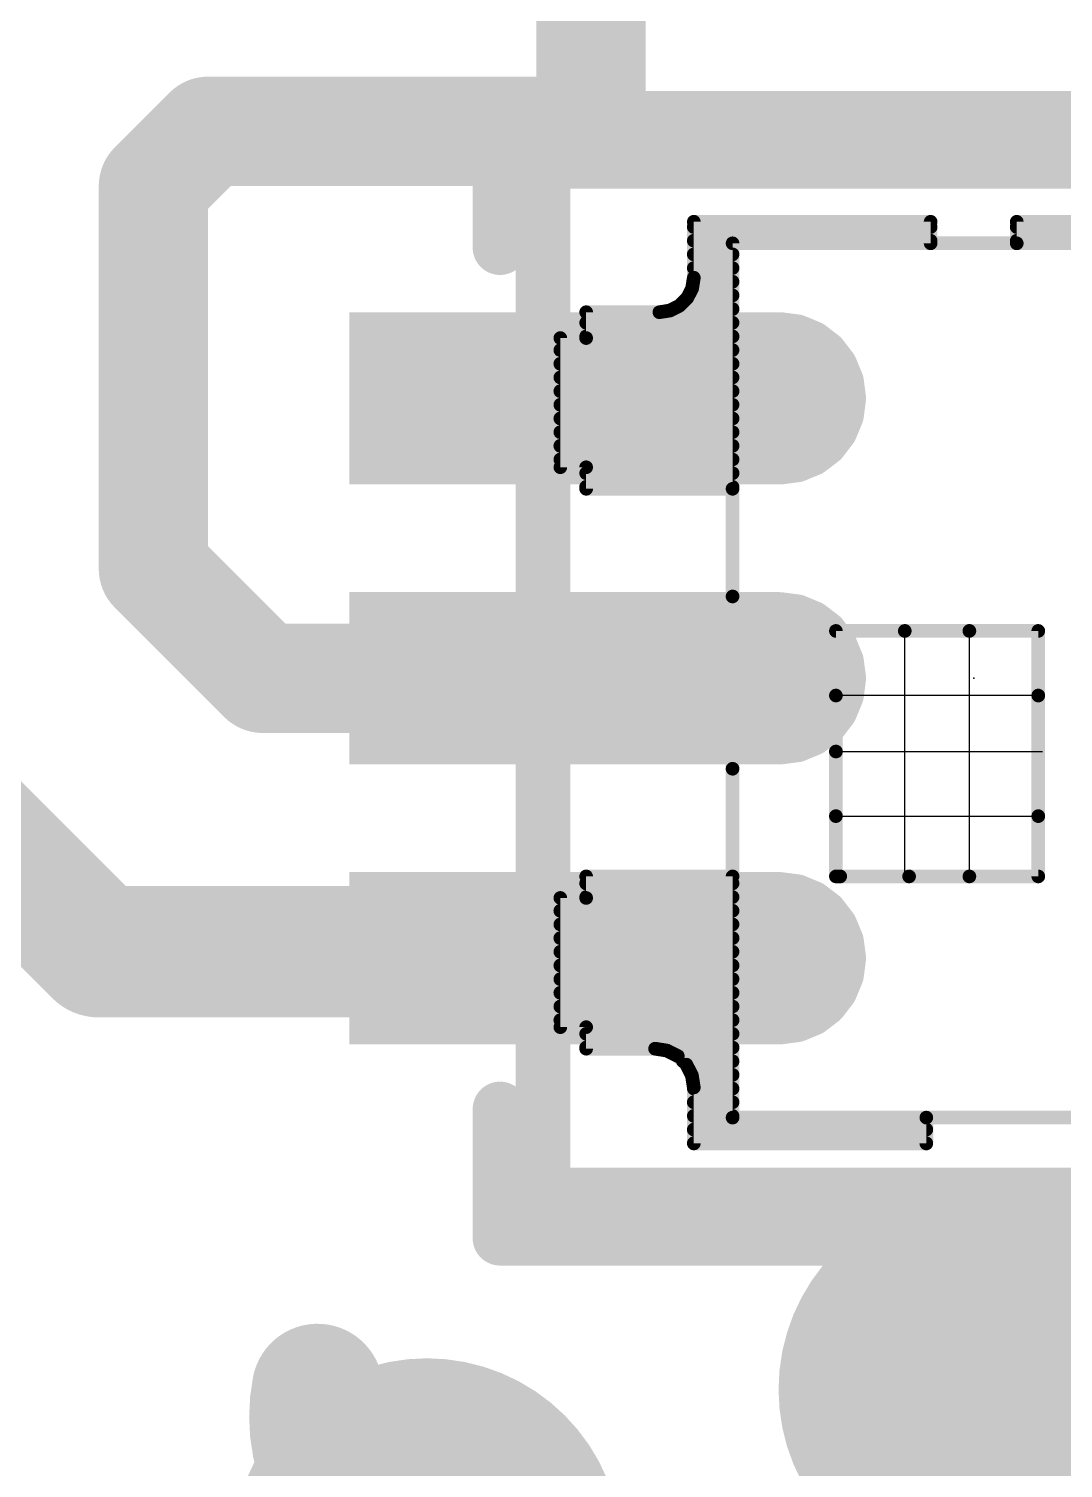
# Model space of a CAD drawing. Extents: x -11.9 to 7.7, y -7.9 to 11.9.
# Drawn here: x -2.067 to 0.335, y -1.961 to 1.381 of the extents above; entities that cross this region are included whole.
import ezdxf

# ---------------------------------------------------------------- set-up
doc = ezdxf.new("R2010")
doc.units = 0
for name, color, linetype in [('1', 12, 'CONTINUOUS'), ('16', 132, 'CONTINUOUS'), ('18', 110, 'CONTINUOUS'), ('20', 53, 'CONTINUOUS'), ('21', 53, 'CONTINUOUS'), ('23', 53, 'CONTINUOUS'), ('51', 53, 'CONTINUOUS')]:
    doc.layers.add(name, color=color, linetype=linetype)

# ---------------------------------------------------------------- blocks, each defined once
blk = doc.blocks.new('RECT')
blk.add_solid([(-0.5, -0.5), (0.5, -0.5), (-0.5, 0.5), (0.5, 0.5)])
blk = doc.blocks.new('ROUNDV')
at = {"const_width": 0.5}
blk.add_lwpolyline([(0, -0.25, 1), (0, 0.25, 1), (0, -0.25)], format="xyb", dxfattribs=at)

msp = doc.modelspace()

# ---------------------------------------------------------------- linework, layer by layer
at = {"layer": '1'}
for points, const_width in [([(-0.762, 1.143), (-0.762, 2.867)], 0.254), ([(-1.778, 1.016), (-1.651, 1.143)], 0.254), ([(-1.651, 1.143), (-0.762, 1.143)], 0.254), ([(-1.778, 0.127), (-1.778, 1.016)], 0.254), ([(-1.273, 0.673), (-0.323, 0.673)], 0.1), ([(-1.273, 0.373), (-1.273, 0.673)], 0.1), ([(-0.323, 0.673), (-0.2842, 0.6679)], 0.1), ([(-0.2842, 0.6679), (-0.248, 0.6529)], 0.1), ([(-0.248, 0.6529), (-0.2169, 0.6291)], 0.1), ([(-0.2169, 0.6291), (-0.1931, 0.598)], 0.1), ([(-1.273, 0.6), (-0.1946, 0.6)], 0.1), ([(-0.1931, 0.598), (-0.1781, 0.5618)], 0.1), ([(-0.1781, 0.5618), (-0.173, 0.523)], 0.1), ([(-0.173, 0.523), (-0.1781, 0.4842)], 0.1), ([(-1.273, 0.5), (-0.176, 0.5)], 0.1), ([(-0.1781, 0.4842), (-0.1931, 0.448)], 0.1), ([(-0.1931, 0.448), (-0.2169, 0.4169)], 0.1), ([(-1.273, 0.4), (-0.239, 0.4)], 0.1), ([(-0.248, 0.3931), (-0.2842, 0.3781)], 0.1), ([(-0.2169, 0.4169), (-0.248, 0.3931)], 0.1), ([(-0.323, 0.373), (-1.273, 0.373)], 0.1), ([(-0.2842, 0.3781), (-0.323, 0.373)], 0.1), ([(-1.524, -0.127), (-1.778, 0.127)], 0.254), ([(-1.273, 0.023), (-0.323, 0.023)], 0.1), ([(-1.273, -0.277), (-1.273, 0.023)], 0.1), ([(-0.323, 0.023), (-0.2842, 0.0179)], 0.1), ([(-0.2842, 0.0179), (-0.248, 0.0029)], 0.1), ([(-1.273, 0), (-0.2442, 0)], 0.1), ([(-0.248, 0.0029), (-0.2169, -0.0209)], 0.1), ([(-0.823, -0.127), (-1.524, -0.127)], 0.254), ([(-0.2169, -0.0209), (-0.1931, -0.052)], 0.1), ([(-0.1931, -0.052), (-0.1781, -0.0882)], 0.1), ([(-1.273, -0.1), (-0.1766, -0.1)], 0.1), ([(-0.1781, -0.0882), (-0.173, -0.127)], 0.1), ([(-0.173, -0.127), (-0.1781, -0.1658)], 0.1), ([(-2.413, -0.254), (-1.905, -0.762)], 0.3048), ([(-0.1781, -0.1658), (-0.1931, -0.202)], 0.1), ([(-1.273, -0.2), (-0.1923, -0.2)], 0.1), ([(-0.1931, -0.202), (-0.2169, -0.2331)], 0.1), ([(-0.2169, -0.2331), (-0.248, -0.2569)], 0.1), ([(-0.323, -0.277), (-1.273, -0.277)], 0.1), ([(-0.2842, -0.2719), (-0.323, -0.277)], 0.1), ([(-0.248, -0.2569), (-0.2842, -0.2719)], 0.1), ([(-1.273, -0.627), (-0.323, -0.627)], 0.1), ([(-1.273, -0.927), (-1.273, -0.627)], 0.1), ([(-0.323, -0.627), (-0.2842, -0.6321)], 0.1), ([(-0.2842, -0.6321), (-0.248, -0.6471)], 0.1), ([(-0.248, -0.6471), (-0.2169, -0.6709)], 0.1), ([(-1.905, -0.762), (-0.838, -0.762)], 0.3048), ([(-0.838, -0.762), (-0.823, -0.777)], 0.3048), ([(-0.2169, -0.6709), (-0.1931, -0.702)], 0.1), ([(-1.273, -0.7), (-0.1946, -0.7)], 0.1), ([(-0.1931, -0.702), (-0.1781, -0.7382)], 0.1), ([(-0.1781, -0.7382), (-0.173, -0.777)], 0.1), ([(-0.173, -0.777), (-0.1781, -0.8158)], 0.1), ([(-1.273, -0.8), (-0.176, -0.8)], 0.1), ([(-0.1781, -0.8158), (-0.1931, -0.852)], 0.1), ([(-0.1931, -0.852), (-0.2169, -0.8831)], 0.1), ([(-0.2169, -0.8831), (-0.248, -0.9069)], 0.1), ([(-1.273, -0.9), (-0.239, -0.9)], 0.1), ([(-0.248, -0.9069), (-0.2842, -0.9219)], 0.1), ([(-0.323, -0.927), (-1.273, -0.927)], 0.1), ([(-0.2842, -0.9219), (-0.323, -0.927)], 0.1), ([(0.127, -1.778), (0.896, -1.778)], 0.3048)]:
    msp.add_lwpolyline(points, dxfattribs=dict(at, const_width=const_width))
for points, const_width in [([(-1.651, 1.2065, 1), (-1.651, 1.0795)], 0.127), ([(-0.762, 1.0795, 1), (-0.762, 1.2065)], 0.127), ([(-1.6061, 1.0981, 1), (-1.6959, 1.1879)], 0.127), ([(-0.8255, 1.143, 1), (-0.6985, 1.143)], 0.127), ([(-1.7145, 1.016, 1), (-1.8415, 1.016)], 0.127), ([(-1.8229, 1.0609, 1), (-1.7331, 0.9711)], 0.127), ([(-1.273, 0.698, 1), (-1.273, 0.648)], 0.05), ([(-1.248, 0.673, 1), (-1.298, 0.673)], 0.05), ([(-0.3197, 0.6978, 1), (-0.3263, 0.6482)], 0.05), ([(-0.323, 0.648, 1), (-0.323, 0.698)], 0.05), ([(-0.2746, 0.691, 1), (-0.2937, 0.6448)], 0.05), ([(-0.2874, 0.6431, 1), (-0.2809, 0.6927)], 0.05), ([(-0.2328, 0.6727, 1), (-0.2632, 0.6331)], 0.05), ([(-0.2576, 0.6298, 1), (-0.2384, 0.676)], 0.05), ([(-0.1971, 0.6443, 1), (-0.2368, 0.6138)], 0.05), ([(-0.2322, 0.6092, 1), (-0.2017, 0.6489)], 0.05), ([(-1.273, 0.625, 1), (-1.273, 0.575)], 0.05), ([(-0.17, 0.6076, 1), (-0.2162, 0.5884)], 0.05), ([(-0.2129, 0.5828, 1), (-0.1733, 0.6132)], 0.05), ([(-0.1946, 0.575, 1), (-0.1946, 0.625)], 0.05), ([(-0.1533, 0.5651, 1), (-0.2029, 0.5586)], 0.05), ([(-0.2012, 0.5523, 1), (-0.155, 0.5714)], 0.05), ([(-0.1482, 0.5197, 1), (-0.1978, 0.5263)], 0.05), ([(-1.273, 0.525, 1), (-1.273, 0.475)], 0.05), ([(-0.1978, 0.5197, 1), (-0.1482, 0.5263)], 0.05), ([(-0.176, 0.475, 1), (-0.176, 0.525)], 0.05), ([(-0.2029, 0.4874, 1), (-0.1533, 0.4809)], 0.05), ([(-0.155, 0.4746, 1), (-0.2012, 0.4937)], 0.05), ([(-0.2162, 0.4576, 1), (-0.17, 0.4384)], 0.05), ([(-0.1733, 0.4328, 1), (-0.2129, 0.4632)], 0.05), ([(-1.273, 0.425, 1), (-1.273, 0.375)], 0.05), ([(-0.2632, 0.4129, 1), (-0.2328, 0.3733)], 0.05), ([(-0.2384, 0.37, 1), (-0.2576, 0.4162)], 0.05), ([(-0.2368, 0.4322, 1), (-0.1971, 0.4017)], 0.05), ([(-0.239, 0.375, 1), (-0.239, 0.425)], 0.05), ([(-0.2017, 0.3971, 1), (-0.2322, 0.4368)], 0.05), ([(-1.273, 0.398, 1), (-1.273, 0.348)], 0.05), ([(-0.3263, 0.3978, 1), (-0.3197, 0.3482)], 0.05), ([(-0.323, 0.348, 1), (-0.323, 0.398)], 0.05), ([(-0.2937, 0.4012, 1), (-0.2746, 0.355)], 0.05), ([(-0.2809, 0.3533, 1), (-0.2874, 0.4029)], 0.05), ([(-1.298, 0.373, 1), (-1.248, 0.373)], 0.05), ([(-1.7331, 0.1719, 1), (-1.8229, 0.0821)], 0.127), ([(-1.8415, 0.127, 1), (-1.7145, 0.127)], 0.127), ([(-1.273, 0.048, 1), (-1.273, -0.002)], 0.05), ([(-1.248, 0.023, 1), (-1.298, 0.023)], 0.05), ([(-0.3197, 0.0478, 1), (-0.3263, -0.0018)], 0.05), ([(-0.323, -0.002, 1), (-0.323, 0.048)], 0.05), ([(-0.2746, 0.041, 1), (-0.2937, -0.0052)], 0.05), ([(-0.2874, -0.0069, 1), (-0.2809, 0.0427)], 0.05), ([(-1.273, 0.025, 1), (-1.273, -0.025)], 0.05), ([(-0.2328, 0.0227, 1), (-0.2632, -0.0169)], 0.05), ([(-0.2576, -0.0202, 1), (-0.2384, 0.026)], 0.05), ([(-0.2442, -0.025, 1), (-0.2442, 0.025)], 0.05), ([(-1.524, -0.0635, 1), (-1.524, -0.1905)], 0.127), ([(-0.823, -0.1905, 1), (-0.823, -0.0635)], 0.127), ([(-0.1971, -0.0057, 1), (-0.2368, -0.0362)], 0.05), ([(-0.2322, -0.0408, 1), (-0.2017, -0.0011)], 0.05), ([(-1.5689, -0.1719, 1), (-1.4791, -0.0821)], 0.127), ([(-0.17, -0.0424, 1), (-0.2162, -0.0616)], 0.05), ([(-0.2129, -0.0672, 1), (-0.1733, -0.0368)], 0.05), ([(-1.273, -0.075, 1), (-1.273, -0.125)], 0.05), ([(-0.1533, -0.0849, 1), (-0.2029, -0.0914)], 0.05), ([(-0.2012, -0.0977, 1), (-0.155, -0.0786)], 0.05), ([(-0.1766, -0.125, 1), (-0.1766, -0.075)], 0.05), ([(-0.1482, -0.1303, 1), (-0.1978, -0.1237)], 0.05), ([(-0.1978, -0.1303, 1), (-0.1482, -0.1237)], 0.05), ([(-0.155, -0.1754, 1), (-0.2012, -0.1563)], 0.05), ([(-1.273, -0.175, 1), (-1.273, -0.225)], 0.05), ([(-0.1733, -0.2172, 1), (-0.2129, -0.1868)], 0.05), ([(-0.2029, -0.1626, 1), (-0.1533, -0.1691)], 0.05), ([(-0.1923, -0.225, 1), (-0.1923, -0.175)], 0.05), ([(-0.2368, -0.2178, 1), (-0.1971, -0.2483)], 0.05), ([(-0.2017, -0.2529, 1), (-0.2322, -0.2132)], 0.05), ([(-0.2162, -0.1924, 1), (-0.17, -0.2116)], 0.05), ([(-1.273, -0.252, 1), (-1.273, -0.302)], 0.05), ([(-0.3263, -0.2522, 1), (-0.3197, -0.3018)], 0.05), ([(-0.323, -0.302, 1), (-0.323, -0.252)], 0.05), ([(-0.2937, -0.2488, 1), (-0.2746, -0.295)], 0.05), ([(-0.2809, -0.2967, 1), (-0.2874, -0.2471)], 0.05), ([(-0.2632, -0.2371, 1), (-0.2328, -0.2767)], 0.05), ([(-0.2384, -0.28, 1), (-0.2576, -0.2338)], 0.05), ([(-1.298, -0.277, 1), (-1.248, -0.277)], 0.05), ([(-1.273, -0.602, 1), (-1.273, -0.652)], 0.05), ([(-1.248, -0.627, 1), (-1.298, -0.627)], 0.05), ([(-0.3197, -0.6022, 1), (-0.3263, -0.6518)], 0.05), ([(-0.323, -0.652, 1), (-0.323, -0.602)], 0.05), ([(-0.2746, -0.609, 1), (-0.2937, -0.6552)], 0.05), ([(-0.2874, -0.6569, 1), (-0.2809, -0.6073)], 0.05), ([(-0.2328, -0.6273, 1), (-0.2632, -0.6669)], 0.05), ([(-0.2576, -0.6702, 1), (-0.2384, -0.624)], 0.05), ([(-1.905, -0.6858, 1), (-1.905, -0.8382)], 0.1524), ([(-1.9589, -0.8159, 1), (-1.8511, -0.7081)], 0.1524), ([(-0.7841, -0.7081, 1), (-0.8919, -0.8159)], 0.1524), ([(-0.838, -0.8382, 1), (-0.838, -0.6858)], 0.1524), ([(-0.1971, -0.6557, 1), (-0.2368, -0.6862)], 0.05), ([(-0.2322, -0.6908, 1), (-0.2017, -0.6511)], 0.05), ([(-1.273, -0.675, 1), (-1.273, -0.725)], 0.05), ([(-0.8769, -0.8309, 1), (-0.7691, -0.7231)], 0.1524), ([(-0.17, -0.6924, 1), (-0.2162, -0.7116)], 0.05), ([(-0.2129, -0.7172, 1), (-0.1733, -0.6868)], 0.05), ([(-0.1946, -0.725, 1), (-0.1946, -0.675)], 0.05), ([(-0.1533, -0.7349, 1), (-0.2029, -0.7414)], 0.05), ([(-0.2012, -0.7477, 1), (-0.155, -0.7286)], 0.05), ([(-0.1482, -0.7803, 1), (-0.1978, -0.7737)], 0.05), ([(-1.273, -0.775, 1), (-1.273, -0.825)], 0.05), ([(-0.155, -0.8254, 1), (-0.2012, -0.8063)], 0.05), ([(-0.1978, -0.7803, 1), (-0.1482, -0.7737)], 0.05), ([(-0.176, -0.825, 1), (-0.176, -0.775)], 0.05), ([(-0.1733, -0.8672, 1), (-0.2129, -0.8368)], 0.05), ([(-0.2029, -0.8126, 1), (-0.1533, -0.8191)], 0.05), ([(-0.2017, -0.9029, 1), (-0.2322, -0.8632)], 0.05), ([(-0.2162, -0.8424, 1), (-0.17, -0.8616)], 0.05), ([(-1.273, -0.875, 1), (-1.273, -0.925)], 0.05), ([(-0.2632, -0.8871, 1), (-0.2328, -0.9267)], 0.05), ([(-0.2384, -0.93, 1), (-0.2576, -0.8838)], 0.05), ([(-0.2368, -0.8678, 1), (-0.1971, -0.8983)], 0.05), ([(-0.239, -0.925, 1), (-0.239, -0.875)], 0.05), ([(-1.273, -0.902, 1), (-1.273, -0.952)], 0.05), ([(-1.298, -0.927, 1), (-1.248, -0.927)], 0.05), ([(-0.3263, -0.9022, 1), (-0.3197, -0.9518)], 0.05), ([(-0.323, -0.952, 1), (-0.323, -0.902)], 0.05), ([(-0.2937, -0.8988, 1), (-0.2746, -0.945)], 0.05), ([(-0.2809, -0.9467, 1), (-0.2874, -0.8971)], 0.05), ([(0.127, -1.7018, 1), (0.127, -1.8542)], 0.1524)]:
    msp.add_lwpolyline(points, format="xyb", dxfattribs=dict(at, const_width=const_width))
at = {"layer": '16'}
for points, const_width in [([(7.493, -0.381, 0.4142), (0, 7.493)], 0.3048), ([(-0.127, 7.366, 0.4142), (-7.747, 0.381)], 0.3048), ([(-7.747, 0, 0.4142), (0, -7.747)], 0.3048), ([(0, -7.747, 0.4142), (7.493, -1.397)], 0.3048), ([(-1.397, -1.778, 0.4142), (-1.143, -2.159)], 0.3048), ([(-1.3223, -1.7929, 1), (-1.4717, -1.7631)], 0.1524), ([(0.0731, -1.7241, 1), (0.1809, -1.8319)], 0.1524)]:
    msp.add_lwpolyline(points, format="xyb", dxfattribs=dict(at, const_width=const_width))
at = {"layer": '16', "const_width": 0.3048}
msp.add_lwpolyline([(1.778, -0.127), (0.127, -1.778)], dxfattribs=at)
at = {"layer": '20', "const_width": 0.0254}
msp.add_lwpolyline([(0, -7.62, 1), (0, 7.62, 1), (0, -7.62)], format="xyb", dxfattribs=at)
at = {"layer": '21', "const_width": 0.127}
for points in [[(1.227, 1.173), (-0.973, 1.173)], [(-0.973, 1.173), (-0.973, 0.873)], [(-0.973, -1.427), (-0.973, -1.127)], [(1.227, -1.427), (-0.973, -1.427)]]:
    msp.add_lwpolyline(points, dxfattribs=at)
at = {"layer": '21', "const_width": 0.0635}
for points in [[(-0.973, 1.2047, 1), (-0.973, 1.1413)], [(-0.9413, 1.173, 1), (-1.0048, 1.173)], [(-1.0048, 0.873, 1), (-0.9413, 0.873)], [(-0.9413, -1.127, 1), (-1.0048, -1.127)], [(-0.973, -1.3953, 1), (-0.973, -1.4587)], [(-1.0048, -1.427, 1), (-0.9413, -1.427)]]:
    msp.add_lwpolyline(points, format="xyb", dxfattribs=at)
at = {"layer": '23'}
msp.add_point((0.127, -0.127), dxfattribs=at)
at = {"layer": '51'}
for p, q in [((-0.033, -0.587), (-0.033, -0.017)), ((0.117, -0.587), (0.117, -0.017)), ((0.277, -0.167), (-0.193, -0.167)), ((-0.193, -0.297), (0.287, -0.297)), ((-0.193, -0.447), (0.277, -0.447)), ((-0.023, -0.587), (-0.033, -0.587))]:
    msp.add_line(p, q, dxfattribs=at)
for points, const_width in [([(1.127, 1.073), (-0.873, 1.073)], 0.127), ([(-0.873, 1.073), (-0.873, -1.327)], 0.127), ([(-0.523, 0.803), (-0.523, 0.933)], 0.0318), ([(-0.523, 0.933), (0.027, 0.933)], 0.0318), ([(-0.523, 0.9208), (0.027, 0.9208)], 0.0318), ([(0.027, 0.933), (0.027, 0.883)], 0.0318), ([(0.227, 0.883), (0.227, 0.933)], 0.0318), ([(0.227, 0.933), (0.777, 0.933)], 0.0318), ([(0.227, 0.9208), (0.777, 0.9208)], 0.0318), ([(-0.523, 0.889), (0.027, 0.889)], 0.0318), ([(0.227, 0.889), (0.777, 0.889)], 0.0318), ([(-0.523, 0.8573), (-0.433, 0.8573)], 0.0318), ([(0.027, 0.883), (-0.433, 0.883)], 0.0318), ([(-0.433, 0.883), (-0.433, 0.313)], 0.0318), ([(-0.433, 0.313), (-0.433, 0.883)], 0.0318), ([(-0.433, 0.883), (0.227, 0.883)], 0.0318), ([(0.687, 0.883), (0.227, 0.883)], 0.0318), ([(0.227, 0.883), (0.687, 0.883)], 0.0318), ([(-0.523, 0.8255), (-0.433, 0.8255)], 0.0318), ([(-0.5269, 0.7783), (-0.523, 0.803)], 0.0318), ([(-0.5245, 0.7938), (-0.433, 0.7938)], 0.0318), ([(-0.556, 0.7383), (-0.5383, 0.756)], 0.0318), ([(-0.5383, 0.756), (-0.5269, 0.7783)], 0.0318), ([(-0.5352, 0.762), (-0.433, 0.762)], 0.0318), ([(-0.773, 0.663), (-0.773, 0.723)], 0.0318), ([(-0.773, 0.723), (-0.603, 0.723)], 0.0318), ([(-0.603, 0.723), (-0.5783, 0.7269)], 0.0318), ([(-0.5783, 0.7269), (-0.556, 0.7383)], 0.0318), ([(-0.5717, 0.7303), (-0.433, 0.7303)], 0.0318), ([(-0.773, 0.6985), (-0.433, 0.6985)], 0.0318), ([(-0.833, 0.363), (-0.833, 0.663)], 0.0318), ([(-0.833, 0.663), (-0.773, 0.663)], 0.0318), ([(-0.773, 0.6668), (-0.433, 0.6668)], 0.0318), ([(-0.833, 0.635), (-0.433, 0.635)], 0.0318), ([(-0.833, 0.6033), (-0.433, 0.6033)], 0.0318), ([(-0.833, 0.5715), (-0.433, 0.5715)], 0.0318), ([(-0.833, 0.5398), (-0.433, 0.5398)], 0.0318), ([(-0.833, 0.508), (-0.433, 0.508)], 0.0318), ([(-0.833, 0.4763), (-0.433, 0.4763)], 0.0318), ([(-0.833, 0.4445), (-0.433, 0.4445)], 0.0318), ([(-0.833, 0.4128), (-0.433, 0.4128)], 0.0318), ([(-0.833, 0.381), (-0.433, 0.381)], 0.0318), ([(-0.773, 0.363), (-0.833, 0.363)], 0.0318), ([(-0.773, 0.313), (-0.773, 0.363)], 0.0318), ([(-0.773, 0.3493), (-0.433, 0.3493)], 0.0318), ([(-0.773, 0.3175), (-0.433, 0.3175)], 0.0318), ([(-0.433, 0.313), (-0.773, 0.313)], 0.0318), ([(-0.433, 0.063), (-0.433, 0.313)], 0.0318), ([(-0.433, -0.337), (-0.433, 0.063)], 0.0318), ([(-0.193, -0.167), (-0.193, -0.017)], 0.0318), ([(-0.193, -0.017), (-0.033, -0.017)], 0.0318), ([(-0.033, -0.017), (0.117, -0.017)], 0.0318), ([(0.117, -0.017), (0.277, -0.017)], 0.0318), ([(0.277, -0.017), (0.277, -0.167)], 0.0318), ([(-0.193, -0.297), (-0.193, -0.167)], 0.0318), ([(0.277, -0.167), (0.277, -0.447)], 0.0318), ([(-0.193, -0.447), (-0.193, -0.297)], 0.0318), ([(-0.433, -1.147), (-0.433, -0.337)], 0.0318), ([(-0.193, -0.587), (-0.193, -0.447)], 0.0318), ([(0.277, -0.447), (0.277, -0.587)], 0.0318), ([(-0.773, -0.637), (-0.773, -0.587)], 0.0318), ([(-0.773, -0.587), (-0.433, -0.587)], 0.0318), ([(-0.773, -0.6033), (-0.433, -0.6033)], 0.0318), ([(-0.433, -0.587), (-0.433, -1.147)], 0.0318), ([(-0.183, -0.587), (-0.193, -0.587)], 0.0318), ([(-0.023, -0.587), (-0.183, -0.587)], 0.0318), ([(0.117, -0.587), (-0.023, -0.587)], 0.0318), ([(0.277, -0.587), (0.117, -0.587)], 0.0318), ([(-0.833, -0.937), (-0.833, -0.637)], 0.0318), ([(-0.833, -0.637), (-0.773, -0.637)], 0.0318), ([(-0.773, -0.635), (-0.433, -0.635)], 0.0318), ([(-0.833, -0.6668), (-0.433, -0.6668)], 0.0318), ([(-0.833, -0.6985), (-0.433, -0.6985)], 0.0318), ([(-0.833, -0.7303), (-0.433, -0.7303)], 0.0318), ([(-0.833, -0.762), (-0.433, -0.762)], 0.0318), ([(-0.833, -0.7938), (-0.433, -0.7938)], 0.0318), ([(-0.833, -0.8255), (-0.433, -0.8255)], 0.0318), ([(-0.833, -0.8573), (-0.433, -0.8573)], 0.0318), ([(-0.833, -0.889), (-0.433, -0.889)], 0.0318), ([(-0.833, -0.9208), (-0.433, -0.9208)], 0.0318), ([(-0.773, -0.937), (-0.833, -0.937)], 0.0318), ([(-0.773, -0.987), (-0.773, -0.937)], 0.0318), ([(-0.773, -0.9525), (-0.433, -0.9525)], 0.0318), ([(-0.773, -0.9843), (-0.433, -0.9843)], 0.0318), ([(-0.613, -0.987), (-0.773, -0.987)], 0.0318), ([(-0.5852, -0.9914), (-0.613, -0.987)], 0.0318), ([(-0.5601, -1.0042), (-0.5852, -0.9914)], 0.0318), ([(-0.5402, -1.0241), (-0.5601, -1.0042)], 0.0318), ([(-0.5483, -1.016), (-0.433, -1.016)], 0.0318), ([(-0.5274, -1.0492), (-0.5402, -1.0241)], 0.0318), ([(-0.5281, -1.0477), (-0.433, -1.0477)], 0.0318), ([(-0.523, -1.077), (-0.5274, -1.0492)], 0.0318), ([(-0.523, -1.207), (-0.523, -1.077)], 0.0318), ([(-0.523, -1.0795), (-0.433, -1.0795)], 0.0318), ([(-0.523, -1.1113), (-0.433, -1.1113)], 0.0318), ([(-0.523, -1.143), (-0.433, -1.143)], 0.0318), ([(-0.433, -1.147), (0.017, -1.147)], 0.0318), ([(0.017, -1.147), (-0.433, -1.147)], 0.0318), ([(0.017, -1.147), (0.017, -1.207)], 0.0318), ([(0.447, -1.147), (0.017, -1.147)], 0.0318), ([(-0.523, -1.1747), (0.017, -1.1747)], 0.0318), ([(-0.523, -1.2065), (0.017, -1.2065)], 0.0318), ([(0.017, -1.207), (-0.523, -1.207)], 0.0318), ([(-0.873, -1.327), (1.127, -1.327)], 0.127)]:
    msp.add_lwpolyline(points, dxfattribs=dict(at, const_width=const_width))
for points, const_width in [([(-0.873, 1.1047, 1), (-0.873, 1.0413)], 0.0635), ([(-0.8413, 1.073, 1), (-0.9047, 1.073)], 0.0635), ([(-0.5151, 0.933, 1), (-0.5309, 0.933)], 0.0159), ([(-0.523, 0.9287, 1), (-0.523, 0.9128)], 0.0159), ([(-0.523, 0.9409, 1), (-0.523, 0.9251)], 0.0159), ([(0.0349, 0.933, 1), (0.0191, 0.933)], 0.0159), ([(0.027, 0.9251, 1), (0.027, 0.9409)], 0.0159), ([(0.027, 0.9128, 1), (0.027, 0.9287)], 0.0159), ([(0.2349, 0.933, 1), (0.2191, 0.933)], 0.0159), ([(0.227, 0.9287, 1), (0.227, 0.9128)], 0.0159), ([(0.227, 0.9409, 1), (0.227, 0.9251)], 0.0159), ([(-0.523, 0.8969, 1), (-0.523, 0.8811)], 0.0159), ([(0.027, 0.8811, 1), (0.027, 0.8969)], 0.0159), ([(0.227, 0.8969, 1), (0.227, 0.8811)], 0.0159), ([(-0.523, 0.8652, 1), (-0.523, 0.8493)], 0.0159), ([(-0.433, 0.8909, 1), (-0.433, 0.8751)], 0.0159), ([(-0.4251, 0.883, 1), (-0.4409, 0.883)], 0.0159), ([(-0.4251, 0.883, 1), (-0.4409, 0.883)], 0.0159), ([(-0.433, 0.8909, 1), (-0.433, 0.8751)], 0.0159), ([(-0.433, 0.8493, 1), (-0.433, 0.8652)], 0.0159), ([(0.0191, 0.883, 1), (0.0349, 0.883)], 0.0159), ([(0.027, 0.8751, 1), (0.027, 0.8909)], 0.0159), ([(0.227, 0.8909, 1), (0.227, 0.8751)], 0.0159), ([(0.227, 0.8909, 1), (0.227, 0.8751)], 0.0159), ([(0.2191, 0.883, 1), (0.2349, 0.883)], 0.0159), ([(0.227, 0.8751, 1), (0.227, 0.8909)], 0.0159), ([(-0.523, 0.8334, 1), (-0.523, 0.8176)], 0.0159), ([(-0.433, 0.8176, 1), (-0.433, 0.8334)], 0.0159), ([(-0.5245, 0.8017, 1), (-0.5245, 0.7858)], 0.0159), ([(-0.5309, 0.803, 1), (-0.5151, 0.803)], 0.0159), ([(-0.5152, 0.8018, 1), (-0.5308, 0.8042)], 0.0159), ([(-0.433, 0.7858, 1), (-0.433, 0.8017)], 0.0159), ([(-0.5327, 0.7504, 1), (-0.5439, 0.7616)], 0.0159), ([(-0.5352, 0.7699, 1), (-0.5352, 0.7541)], 0.0159), ([(-0.5348, 0.7795, 1), (-0.5191, 0.777)], 0.0159), ([(-0.5198, 0.7747, 1), (-0.534, 0.7819)], 0.0159), ([(-0.433, 0.7541, 1), (-0.433, 0.7699)], 0.0159), ([(-0.7651, 0.723, 1), (-0.7809, 0.723)], 0.0159), ([(-0.773, 0.7309, 1), (-0.773, 0.7151)], 0.0159), ([(-0.6042, 0.7308, 1), (-0.6018, 0.7152)], 0.0159), ([(-0.603, 0.7151, 1), (-0.603, 0.7309)], 0.0159), ([(-0.5819, 0.734, 1), (-0.5747, 0.7198)], 0.0159), ([(-0.5717, 0.7382, 1), (-0.5717, 0.7223)], 0.0159), ([(-0.577, 0.7191, 1), (-0.5795, 0.7348)], 0.0159), ([(-0.5616, 0.7439, 1), (-0.5504, 0.7327)], 0.0159), ([(-0.5524, 0.7312, 1), (-0.5596, 0.7454)], 0.0159), ([(-0.5454, 0.7596, 1), (-0.5312, 0.7524)], 0.0159), ([(-0.433, 0.7223, 1), (-0.433, 0.7382)], 0.0159), ([(-0.773, 0.7064, 1), (-0.773, 0.6906)], 0.0159), ([(-0.433, 0.6906, 1), (-0.433, 0.7064)], 0.0159), ([(-0.8251, 0.663, 1), (-0.8409, 0.663)], 0.0159), ([(-0.833, 0.6709, 1), (-0.833, 0.6551)], 0.0159), ([(-0.773, 0.6747, 1), (-0.773, 0.6588)], 0.0159), ([(-0.7809, 0.663, 1), (-0.7651, 0.663)], 0.0159), ([(-0.773, 0.6551, 1), (-0.773, 0.6709)], 0.0159), ([(-0.433, 0.6588, 1), (-0.433, 0.6747)], 0.0159), ([(-0.833, 0.6429, 1), (-0.833, 0.6271)], 0.0159), ([(-0.433, 0.6271, 1), (-0.433, 0.6429)], 0.0159), ([(-0.833, 0.6112, 1), (-0.833, 0.5953)], 0.0159), ([(-0.433, 0.5953, 1), (-0.433, 0.6112)], 0.0159), ([(-0.833, 0.5794, 1), (-0.833, 0.5636)], 0.0159), ([(-0.433, 0.5636, 1), (-0.433, 0.5794)], 0.0159), ([(-0.833, 0.5477, 1), (-0.833, 0.5318)], 0.0159), ([(-0.433, 0.5318, 1), (-0.433, 0.5477)], 0.0159), ([(-0.833, 0.5159, 1), (-0.833, 0.5001)], 0.0159), ([(-0.433, 0.5001, 1), (-0.433, 0.5159)], 0.0159), ([(-0.833, 0.4842, 1), (-0.833, 0.4683)], 0.0159), ([(-0.433, 0.4683, 1), (-0.433, 0.4842)], 0.0159), ([(-0.833, 0.4524, 1), (-0.833, 0.4366)], 0.0159), ([(-0.433, 0.4366, 1), (-0.433, 0.4524)], 0.0159), ([(-0.833, 0.4207, 1), (-0.833, 0.4048)], 0.0159), ([(-0.433, 0.4048, 1), (-0.433, 0.4207)], 0.0159), ([(-0.833, 0.3889, 1), (-0.833, 0.3731)], 0.0159), ([(-0.833, 0.3709, 1), (-0.833, 0.3551)], 0.0159), ([(-0.8409, 0.363, 1), (-0.8251, 0.363)], 0.0159), ([(-0.7651, 0.363, 1), (-0.7809, 0.363)], 0.0159), ([(-0.773, 0.3551, 1), (-0.773, 0.3709)], 0.0159), ([(-0.433, 0.3731, 1), (-0.433, 0.3889)], 0.0159), ([(-0.773, 0.3572, 1), (-0.773, 0.3413)], 0.0159), ([(-0.433, 0.3413, 1), (-0.433, 0.3572)], 0.0159), ([(-0.773, 0.3254, 1), (-0.773, 0.3096)], 0.0159), ([(-0.773, 0.3209, 1), (-0.773, 0.3051)], 0.0159), ([(-0.7809, 0.313, 1), (-0.7651, 0.313)], 0.0159), ([(-0.4251, 0.313, 1), (-0.4409, 0.313)], 0.0159), ([(-0.4409, 0.313, 1), (-0.4251, 0.313)], 0.0159), ([(-0.4409, 0.313, 1), (-0.4251, 0.313)], 0.0159), ([(-0.433, 0.3096, 1), (-0.433, 0.3254)], 0.0159), ([(-0.433, 0.3051, 1), (-0.433, 0.3209)], 0.0159), ([(-0.4251, 0.063, 1), (-0.4409, 0.063)], 0.0159), ([(-0.4409, 0.063, 1), (-0.4251, 0.063)], 0.0159), ([(-0.1851, -0.017, 1), (-0.2009, -0.017)], 0.0159), ([(-0.193, -0.0091, 1), (-0.193, -0.0249)], 0.0159), ([(-0.033, -0.0091, 1), (-0.033, -0.0249)], 0.0159), ([(-0.033, -0.0249, 1), (-0.033, -0.0091)], 0.0159), ([(0.117, -0.0091, 1), (0.117, -0.0249)], 0.0159), ([(0.117, -0.0249, 1), (0.117, -0.0091)], 0.0159), ([(0.2849, -0.017, 1), (0.2691, -0.017)], 0.0159), ([(0.277, -0.0249, 1), (0.277, -0.0091)], 0.0159), ([(-0.1851, -0.167, 1), (-0.2009, -0.167)], 0.0159), ([(-0.2009, -0.167, 1), (-0.1851, -0.167)], 0.0159), ([(0.2849, -0.167, 1), (0.2691, -0.167)], 0.0159), ([(0.2691, -0.167, 1), (0.2849, -0.167)], 0.0159), ([(-0.1851, -0.297, 1), (-0.2009, -0.297)], 0.0159), ([(-0.2009, -0.297, 1), (-0.1851, -0.297)], 0.0159), ([(-0.4251, -0.337, 1), (-0.4409, -0.337)], 0.0159), ([(-0.4409, -0.337, 1), (-0.4251, -0.337)], 0.0159), ([(-0.1851, -0.447, 1), (-0.2009, -0.447)], 0.0159), ([(0.2849, -0.447, 1), (0.2691, -0.447)], 0.0159), ([(-0.2009, -0.447, 1), (-0.1851, -0.447)], 0.0159), ([(0.2691, -0.447, 1), (0.2849, -0.447)], 0.0159), ([(-0.7651, -0.587, 1), (-0.7809, -0.587)], 0.0159), ([(-0.773, -0.5791, 1), (-0.773, -0.5949)], 0.0159), ([(-0.773, -0.5953, 1), (-0.773, -0.6112)], 0.0159), ([(-0.4251, -0.587, 1), (-0.4409, -0.587)], 0.0159), ([(-0.433, -0.5949, 1), (-0.433, -0.5791)], 0.0159), ([(-0.433, -0.6112, 1), (-0.433, -0.5953)], 0.0159), ([(-0.193, -0.5791, 1), (-0.193, -0.5949)], 0.0159), ([(-0.2009, -0.587, 1), (-0.1851, -0.587)], 0.0159), ([(-0.183, -0.5791, 1), (-0.183, -0.5949)], 0.0159), ([(-0.183, -0.5949, 1), (-0.183, -0.5791)], 0.0159), ([(-0.023, -0.5791, 1), (-0.023, -0.5949)], 0.0159), ([(-0.023, -0.5949, 1), (-0.023, -0.5791)], 0.0159), ([(0.117, -0.5791, 1), (0.117, -0.5949)], 0.0159), ([(0.117, -0.5949, 1), (0.117, -0.5791)], 0.0159), ([(0.2691, -0.587, 1), (0.2849, -0.587)], 0.0159), ([(0.277, -0.5949, 1), (0.277, -0.5791)], 0.0159), ([(-0.8251, -0.637, 1), (-0.8409, -0.637)], 0.0159), ([(-0.833, -0.6291, 1), (-0.833, -0.6449)], 0.0159), ([(-0.773, -0.6271, 1), (-0.773, -0.6429)], 0.0159), ([(-0.7809, -0.637, 1), (-0.7651, -0.637)], 0.0159), ([(-0.773, -0.6449, 1), (-0.773, -0.6291)], 0.0159), ([(-0.433, -0.6429, 1), (-0.433, -0.6271)], 0.0159), ([(-0.833, -0.6588, 1), (-0.833, -0.6747)], 0.0159), ([(-0.433, -0.6747, 1), (-0.433, -0.6588)], 0.0159), ([(-0.833, -0.6906, 1), (-0.833, -0.7064)], 0.0159), ([(-0.433, -0.7064, 1), (-0.433, -0.6906)], 0.0159), ([(-0.833, -0.7223, 1), (-0.833, -0.7382)], 0.0159), ([(-0.433, -0.7382, 1), (-0.433, -0.7223)], 0.0159), ([(-0.833, -0.7541, 1), (-0.833, -0.7699)], 0.0159), ([(-0.433, -0.7699, 1), (-0.433, -0.7541)], 0.0159), ([(-0.833, -0.7858, 1), (-0.833, -0.8017)], 0.0159), ([(-0.433, -0.8017, 1), (-0.433, -0.7858)], 0.0159), ([(-0.833, -0.8176, 1), (-0.833, -0.8334)], 0.0159), ([(-0.433, -0.8334, 1), (-0.433, -0.8176)], 0.0159), ([(-0.833, -0.8493, 1), (-0.833, -0.8652)], 0.0159), ([(-0.433, -0.8652, 1), (-0.433, -0.8493)], 0.0159), ([(-0.833, -0.8811, 1), (-0.833, -0.8969)], 0.0159), ([(-0.433, -0.8969, 1), (-0.433, -0.8811)], 0.0159), ([(-0.833, -0.9128, 1), (-0.833, -0.9287)], 0.0159), ([(-0.833, -0.9291, 1), (-0.833, -0.9449)], 0.0159), ([(-0.8409, -0.937, 1), (-0.8251, -0.937)], 0.0159), ([(-0.7651, -0.937, 1), (-0.7809, -0.937)], 0.0159), ([(-0.773, -0.9449, 1), (-0.773, -0.9291)], 0.0159), ([(-0.433, -0.9287, 1), (-0.433, -0.9128)], 0.0159), ([(-0.773, -0.9446, 1), (-0.773, -0.9604)], 0.0159), ([(-0.773, -0.9763, 1), (-0.773, -0.9922)], 0.0159), ([(-0.433, -0.9604, 1), (-0.433, -0.9446)], 0.0159), ([(-0.433, -0.9922, 1), (-0.433, -0.9763)], 0.0159), ([(-0.773, -0.9791, 1), (-0.773, -0.9949)], 0.0159), ([(-0.7809, -0.987, 1), (-0.7651, -0.987)], 0.0159), ([(-0.6118, -0.9792, 1), (-0.6142, -0.9948)], 0.0159), ([(-0.613, -0.9949, 1), (-0.613, -0.9791)], 0.0159), ([(-0.5816, -0.9843, 1), (-0.5888, -0.9985)], 0.0159), ([(-0.5864, -0.9992, 1), (-0.5839, -0.9836)], 0.0159), ([(-0.5545, -0.9986, 1), (-0.5657, -1.0098)], 0.0159), ([(-0.5637, -1.0113, 1), (-0.5565, -0.9971)], 0.0159), ([(-0.5483, -1.0081, 1), (-0.5483, -1.0239)], 0.0159), ([(-0.433, -1.0239, 1), (-0.433, -1.0081)], 0.0159), ([(-0.5331, -1.0205, 1), (-0.5473, -1.0277)], 0.0159), ([(-0.5458, -1.0297, 1), (-0.5346, -1.0185)], 0.0159), ([(-0.5281, -1.0398, 1), (-0.5281, -1.0557)], 0.0159), ([(-0.5196, -1.0479, 1), (-0.5352, -1.0504)], 0.0159), ([(-0.433, -1.0557, 1), (-0.433, -1.0398)], 0.0159), ([(-0.5345, -1.0528, 1), (-0.5203, -1.0456)], 0.0159), ([(-0.5151, -1.077, 1), (-0.5309, -1.077)], 0.0159), ([(-0.523, -1.0716, 1), (-0.523, -1.0874)], 0.0159), ([(-0.5308, -1.0782, 1), (-0.5152, -1.0758)], 0.0159), ([(-0.433, -1.0874, 1), (-0.433, -1.0716)], 0.0159), ([(-0.523, -1.1033, 1), (-0.523, -1.1192)], 0.0159), ([(-0.433, -1.1192, 1), (-0.433, -1.1033)], 0.0159), ([(-0.523, -1.1351, 1), (-0.523, -1.1509)], 0.0159), ([(-0.433, -1.1391, 1), (-0.433, -1.1549)], 0.0159), ([(-0.433, -1.1391, 1), (-0.433, -1.1549)], 0.0159), ([(-0.433, -1.1509, 1), (-0.433, -1.1351)], 0.0159), ([(0.017, -1.1391, 1), (0.017, -1.1549)], 0.0159), ([(0.0249, -1.147, 1), (0.0091, -1.147)], 0.0159), ([(0.017, -1.1549, 1), (0.017, -1.1391)], 0.0159), ([(0.017, -1.1549, 1), (0.017, -1.1391)], 0.0159), ([(-0.523, -1.1668, 1), (-0.523, -1.1827)], 0.0159), ([(-0.4409, -1.147, 1), (-0.4251, -1.147)], 0.0159), ([(-0.4409, -1.147, 1), (-0.4251, -1.147)], 0.0159), ([(0.017, -1.1827, 1), (0.017, -1.1668)], 0.0159), ([(-0.523, -1.1991, 1), (-0.523, -1.2149)], 0.0159), ([(-0.5309, -1.207, 1), (-0.5151, -1.207)], 0.0159), ([(-0.523, -1.1986, 1), (-0.523, -1.2144)], 0.0159), ([(0.0091, -1.207, 1), (0.0249, -1.207)], 0.0159), ([(0.017, -1.2144, 1), (0.017, -1.1986)], 0.0159), ([(0.017, -1.2149, 1), (0.017, -1.1991)], 0.0159), ([(-0.873, -1.2953, 1), (-0.873, -1.3587)], 0.0635), ([(-0.9047, -1.327, 1), (-0.8413, -1.327)], 0.0635)]:
    msp.add_lwpolyline(points, format="xyb", dxfattribs=dict(at, const_width=const_width))

# ---------------------------------------------------------------- block references
at = {"layer": '1', "yscale": 0.4, "rotation": 180}
for p in [(-0.823, 0.523), (-0.823, -0.127), (-0.823, -0.777)]:
    msp.add_blockref('RECT', p, dxfattribs=at)
at = {"layer": '18', "xscale": 0.9064, "yscale": 0.9064}
for p in [(0.127, -1.778), (0.127, -1.778), (-1.143, -2.159), (-1.143, -2.159)]:
    msp.add_blockref('ROUNDV', p, dxfattribs=at)

doc.saveas('drawing.dxf')
